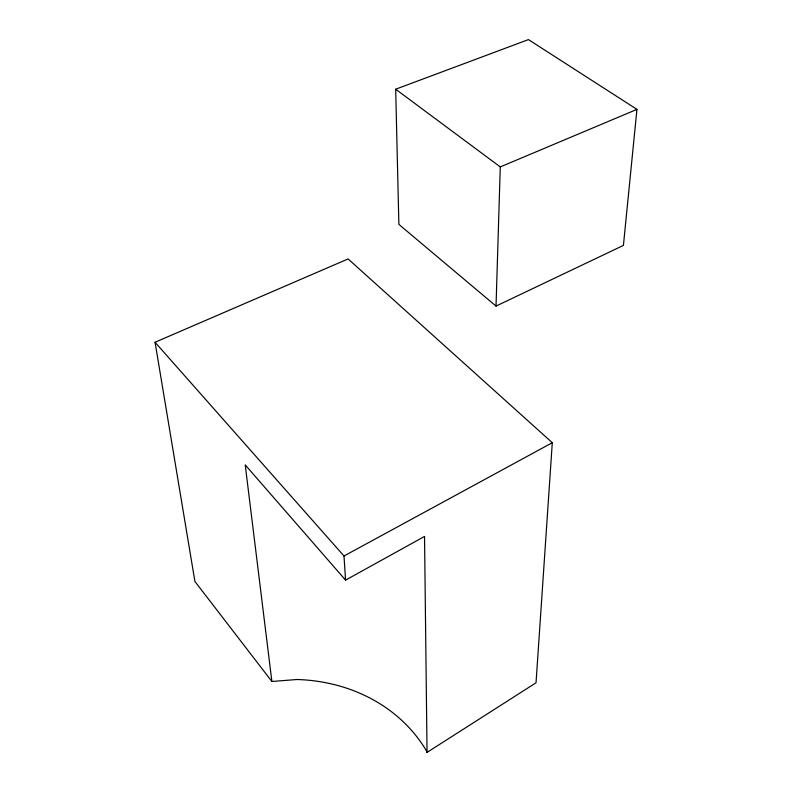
<?xml version="1.0" encoding="UTF-8"?>
<svg xmlns="http://www.w3.org/2000/svg" width="792" height="792" viewBox="0 0 792 792"><rect width="100%" height="100%" fill="white"/><g stroke="black" fill="none" stroke-linecap="round" stroke-linejoin="round"><path stroke-width="1.19" d="M496.03 306.088L500.277 166.914L395.683 89.219L528.442 39.6L636.946 109.375L623.423 245.401L496.03 306.088L398.881 224.393L395.683 89.219M552.291 442.708L536.036 682.783L427.046 752.4L426.314 750.628A171.725 150.262 -21.8 0 0 296.931 679.506L271.884 681.496L194.911 581.447L155.054 342.253L348.104 258.935L552.291 442.708L343.995 555.994L345.569 580.13L424.532 536.432L427.046 752.4M500.277 166.914L636.946 109.375M155.054 342.253L343.995 555.994M345.569 580.13L245.223 464.904L271.884 681.496"/></g></svg>
